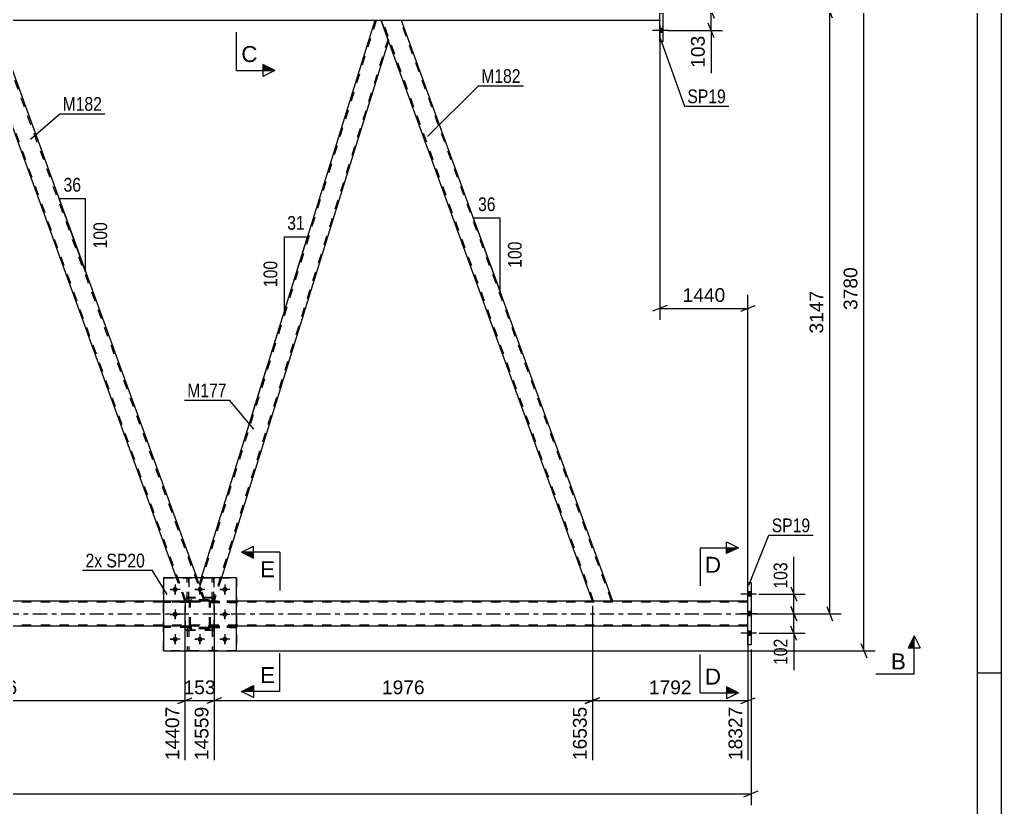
# Model space of a CAD drawing. Header units: millimetres. Extents: x 0 to 841, y 0 to 594.
# Drawn here: x 635.9 to 841, y 270 to 434.4 of the extents above; entities that cross this region are included whole.
import ezdxf

# ---------------------------------------------------------------- set-up
doc = ezdxf.new("R2010")
doc.units = ezdxf.units.MM
doc.linetypes.add('DXK_LINE_DOT2', pattern=[3.9198, 1.9599, -1.9599])
doc.linetypes.add('DXK_LINE_DOT3', pattern=[5.9187, 2.979, -0.9799, 0.9799, -0.9799])
doc.styles.add('Arial', font='ARIAL.TTF', dxfattribs={"height": 0.2})
doc.styles.add('Arial Narrow', font='ARIALN.TTF', dxfattribs={"height": 0.2})

# ---------------------------------------------------------------- blocks, each defined once
blk = doc.blocks.new('Unknown-318465270-1113')
at = {"color": 5, "linetype": 'Continuous'}
for p, q in [((841, 0), (841, 594)), ((836, 5), (836, 589)), ((841, 298), (836, 298))]:
    blk.add_line(p, q, dxfattribs=at)
blk = doc.blocks.new('Part-318465270-4435 - 4424')
at = {"color": 2, "linetype": 'Continuous'}
for p, q in [((769.64, 429.78), (769.64, 442.78)), ((769.64, 442.78), (770.28, 442.78)), ((770.28, 442.78), (770.28, 429.78)), ((770.28, 429.78), (769.64, 429.78))]:
    blk.add_line(p, q, dxfattribs=at)
blk = doc.blocks.new('Part-318465270-4440 - 4424')
at = {"color": 2, "linetype": 'Continuous'}
for p, q in [((788.06, 303.92), (788.06, 316.92)), ((788.06, 316.92), (788.7, 316.92)), ((788.7, 316.92), (788.7, 303.92)), ((788.7, 303.92), (788.06, 303.92))]:
    blk.add_line(p, q, dxfattribs=at)
blk = doc.blocks.new('Part-318465270-4450 - 4424')
at = {"color": 2, "linetype": 'Continuous'}
for p, q in [((630.56, 434.28), (626.3, 434.28)), ((630.56, 434.28), (672.93, 317.88)), ((668.67, 317.88), (627.85, 430.03))]:
    blk.add_line(p, q, dxfattribs=at)
at = {"color": 7, "linetype": 'DXK_LINE_DOT2'}
for p, q in [((626.3, 434.28), (627.85, 430.03)), ((670.68, 313.06), (626.56, 434.28)), ((626.56, 434.28), (626.58, 434.28)), ((674.43, 313.06), (630.3, 434.28)), ((670.42, 313.06), (668.67, 317.88)), ((674.68, 313.06), (672.93, 317.88)), ((674.68, 313.06), (670.42, 313.06))]:
    blk.add_line(p, q, dxfattribs=at)
blk = doc.blocks.new('Part-318465270-4455 - 4424')
at = {"color": 2, "linetype": 'Continuous'}
for p, q in [((715.69, 434.28), (711.44, 434.28)), ((759.82, 313.06), (715.69, 434.28)), ((755.56, 313.06), (712.98, 430.03))]:
    blk.add_line(p, q, dxfattribs=at)
at = {"color": 7, "linetype": 'DXK_LINE_DOT2'}
for p, q in [((711.44, 434.28), (712.98, 430.03)), ((755.81, 313.06), (711.69, 434.28)), ((711.69, 434.28), (711.71, 434.28)), ((759.56, 313.06), (715.44, 434.28)), ((759.82, 313.06), (755.56, 313.06))]:
    blk.add_line(p, q, dxfattribs=at)
blk = doc.blocks.new('Bolt-318465270-4609 - 4424')
at = {"linetype": 'Continuous'}
for points in [[(770.28, 439.94), (770.28, 440.82), (769.64, 440.82), (769.64, 439.94)], [(770.28, 439.94), (770.28, 440.82), (769.64, 440.82), (769.64, 439.94)], [(770.28, 439.94), (770.28, 440.82), (769.64, 440.82), (769.64, 439.94)], [(770.28, 435.82), (770.28, 436.7), (769.64, 436.7), (769.64, 435.82)], [(770.28, 435.82), (770.28, 436.7), (769.64, 436.7), (769.64, 435.82)], [(770.28, 431.74), (770.28, 432.62), (769.64, 432.62), (769.64, 431.74)], [(770.28, 431.74), (770.28, 432.62), (769.64, 432.62), (769.64, 431.74)], [(770.28, 431.74), (770.28, 432.62), (769.64, 432.62), (769.64, 431.74)]]:
    blk.add_hatch(color=1, dxfattribs=at).paths.add_polyline_path(points)
at = {"color": 1, "linetype": 'Continuous'}
for p, q in [((771.44, 440.38), (768.12, 440.38)), ((771.44, 440.38), (768.12, 440.38)), ((771.44, 440.38), (768.12, 440.38)), ((770.28, 440.82), (769.64, 440.82)), ((770.28, 440.82), (769.64, 440.82)), ((770.28, 440.82), (769.64, 440.82)), ((770.28, 439.94), (769.64, 439.94)), ((770.28, 439.94), (769.64, 439.94)), ((770.28, 439.94), (769.64, 439.94)), ((771.44, 436.26), (768.12, 436.26)), ((771.44, 436.26), (768.12, 436.26)), ((770.28, 436.7), (769.64, 436.7)), ((770.28, 436.7), (769.64, 436.7)), ((770.28, 435.82), (769.64, 435.82)), ((770.28, 435.82), (769.64, 435.82)), ((771.44, 432.18), (768.12, 432.18)), ((771.44, 432.18), (768.12, 432.18)), ((771.44, 432.18), (768.12, 432.18)), ((770.28, 432.62), (769.64, 432.62)), ((770.28, 432.62), (769.64, 432.62)), ((770.28, 432.62), (769.64, 432.62)), ((770.28, 431.74), (769.64, 431.74)), ((770.28, 431.74), (769.64, 431.74)), ((770.28, 431.74), (769.64, 431.74))]:
    blk.add_line(p, q, dxfattribs=at)
blk = doc.blocks.new('Part-318465270-4469 - 4424')
at = {"color": 7, "linetype": 'DXK_LINE_DOT2'}
for p, q in [((710.37, 434.28), (673.55, 316.16)), ((712.85, 430.4), (676.27, 313.06)), ((673.84, 317.88), (673.42, 316.53)), ((674.68, 313.06), (673.42, 316.53)), ((678.03, 317.88), (676.53, 313.06)), ((676.53, 313.06), (674.68, 313.06))]:
    blk.add_line(p, q, dxfattribs=at)
at = {"color": 2, "linetype": 'Continuous'}
for p, q in [((710.12, 434.28), (673.84, 317.88)), ((711.44, 434.28), (710.12, 434.28)), ((712.98, 430.03), (711.44, 434.28)), ((712.98, 430.03), (678.03, 317.88))]:
    blk.add_line(p, q, dxfattribs=at)
blk = doc.blocks.new('Part-318465270-4615 - 4424')
at = {"color": 7, "linetype": 'DXK_LINE_DOT2'}
for p, q in [((676.44, 307.52), (676.12, 307.52)), ((676.12, 307.52), (676.12, 302.68)), ((676.12, 306.92), (676.44, 306.92)), ((676.44, 307.52), (676.44, 302.68)), ((676.12, 302.68), (676.44, 302.68))]:
    blk.add_line(p, q, dxfattribs=at)
blk = doc.blocks.new('Bolt-318465270-4548 - 4424')
at = {"color": 1, "linetype": 'Continuous'}
for p, q in [((668.36, 316.52), (668.36, 315.83)), ((673.56, 316.52), (673.56, 315.83)), ((678.76, 316.52), (678.76, 315.83)), ((667.32, 315.48), (668.02, 315.48)), ((668.36, 314.44), (668.36, 315.13)), ((669.4, 315.48), (668.71, 315.48)), ((672.52, 315.48), (673.22, 315.48)), ((673.56, 314.44), (673.56, 315.13)), ((674.6, 315.48), (673.91, 315.48)), ((677.72, 315.48), (678.42, 315.48)), ((678.76, 314.44), (678.76, 315.13)), ((679.8, 315.48), (679.11, 315.48)), ((667.32, 310.28), (668.02, 310.28)), ((668.36, 311.32), (668.36, 310.63)), ((668.36, 309.24), (668.36, 309.93)), ((669.4, 310.28), (668.71, 310.28)), ((677.72, 310.28), (678.42, 310.28)), ((678.76, 311.32), (678.76, 310.63)), ((678.76, 309.24), (678.76, 309.93)), ((679.8, 310.28), (679.11, 310.28)), ((668.36, 306.12), (668.36, 305.43)), ((673.56, 306.12), (673.56, 305.43)), ((678.76, 306.12), (678.76, 305.43)), ((667.32, 305.08), (668.02, 305.08)), ((668.36, 304.04), (668.36, 304.73)), ((669.4, 305.08), (668.71, 305.08)), ((672.52, 305.08), (673.22, 305.08)), ((673.56, 304.04), (673.56, 304.73)), ((674.6, 305.08), (673.91, 305.08)), ((677.72, 305.08), (678.42, 305.08)), ((678.76, 304.04), (678.76, 304.73)), ((679.8, 305.08), (679.11, 305.08))]:
    blk.add_line(p, q, dxfattribs=at)
blk = doc.blocks.new('Bolt-318465270-4549 - 4424')
at = {"linetype": 'Continuous'}
for points in [[(668.88, 315.48, -1), (667.84, 315.48, -1)], [(674.08, 315.48, -1), (673.04, 315.48, -1)], [(679.28, 315.48, -1), (678.24, 315.48, -1)], [(668.88, 310.28, -1), (667.84, 310.28, -1)], [(679.28, 310.28, -1), (678.24, 310.28, -1)], [(668.88, 305.08, -1), (667.84, 305.08, -1)], [(674.08, 305.08, -1), (673.04, 305.08, -1)], [(679.28, 305.08, -1), (678.24, 305.08, -1)]]:
    blk.add_hatch(color=1, dxfattribs=at).paths.add_polyline_path(points)
at = {"color": 1, "linetype": 'Continuous'}
for p, q in [((668.36, 316.52), (668.36, 314.44)), ((673.56, 316.52), (673.56, 314.44)), ((678.76, 316.52), (678.76, 314.44)), ((669.4, 315.48), (667.32, 315.48)), ((674.6, 315.48), (672.52, 315.48)), ((679.8, 315.48), (677.72, 315.48)), ((669.4, 310.28), (667.32, 310.28)), ((668.36, 311.32), (668.36, 309.24)), ((679.8, 310.28), (677.72, 310.28)), ((678.76, 311.32), (678.76, 309.24)), ((668.36, 306.12), (668.36, 304.04)), ((673.56, 306.12), (673.56, 304.04)), ((678.76, 306.12), (678.76, 304.04)), ((669.4, 305.08), (667.32, 305.08)), ((674.6, 305.08), (672.52, 305.08)), ((679.8, 305.08), (677.72, 305.08))]:
    blk.add_line(p, q, dxfattribs=at)
blk = doc.blocks.new('Part-318465270-4569 - 4424')
at = {"color": 7, "linetype": 'DXK_LINE_DOT2'}
for p, q in [((671.36, 312.8), (671.4, 312.98)), ((671.4, 312.98), (671.36, 312.8)), ((671.36, 307.76), (671.36, 312.8)), ((671.6, 312.8), (671.62, 312.89)), ((671.6, 307.76), (671.6, 312.8)), ((671.62, 312.89), (671.67, 312.97)), ((671.66, 313.24), (671.84, 313.28)), ((671.84, 313.28), (671.66, 313.24)), ((671.67, 312.97), (671.75, 313.02)), ((671.75, 313.02), (671.84, 313.04)), ((675.28, 313.28), (671.84, 313.28)), ((671.84, 313.04), (675.28, 313.04)), ((675.28, 313.28), (675.47, 313.24)), ((675.47, 313.24), (675.28, 313.28)), ((675.28, 313.04), (675.38, 313.02)), ((675.38, 313.02), (675.45, 312.97)), ((675.45, 312.97), (675.51, 312.89)), ((675.51, 312.89), (675.52, 312.8)), ((675.52, 307.76), (675.52, 312.8)), ((675.73, 312.98), (675.76, 312.8)), ((675.76, 312.8), (675.73, 312.98)), ((675.76, 307.76), (675.76, 312.8)), ((671.4, 307.58), (671.36, 307.76)), ((671.36, 307.76), (671.4, 307.58)), ((671.62, 307.67), (671.6, 307.76)), ((675.52, 307.76), (675.51, 307.67)), ((675.76, 307.76), (675.73, 307.58)), ((675.73, 307.58), (675.76, 307.76)), ((671.67, 307.59), (671.62, 307.67)), ((671.84, 307.28), (671.66, 307.32)), ((671.66, 307.32), (671.84, 307.28)), ((671.75, 307.54), (671.67, 307.59)), ((671.84, 307.52), (671.75, 307.54)), ((675.28, 307.52), (671.84, 307.52)), ((675.28, 307.28), (671.84, 307.28)), ((675.38, 307.54), (675.28, 307.52)), ((675.47, 307.32), (675.28, 307.28)), ((675.28, 307.28), (675.47, 307.32)), ((675.45, 307.59), (675.38, 307.54)), ((675.51, 307.67), (675.45, 307.59))]:
    blk.add_line(p, q, dxfattribs=at)
at = {"color": 7, "linetype": 'DXK_LINE_DOT3'}
blk.add_line((673.56, 310.28), (673.56, 310.28), dxfattribs=at)
at = {"color": 7, "linetype": 'DXK_LINE_DOT2'}
for centre, start, end in [((671.84, 312.8), 112.5, 157.5), ((671.84, 312.8), 112.5, 157.5), ((675.28, 312.8), 22.5, 67.5), ((675.28, 312.8), 22.5, 67.5), ((671.84, 307.76), 202.5, 247.5), ((671.84, 307.76), 202.5, 247.5), ((675.28, 307.76), 292.5, 337.5), ((675.28, 307.76), 292.5, 337.5)]:
    blk.add_arc(centre, 0.48, start, end, dxfattribs=at)
blk = doc.blocks.new('Part-318465270-4575 - 4424')
at = {"color": 7, "linetype": 'DXK_LINE_DOT2'}
for p, q in [((676.56, 313.81), (670.56, 313.81)), ((670.56, 307.01), (670.56, 313.81)), ((676.56, 307.01), (676.56, 313.81)), ((676.56, 307.01), (670.56, 307.01))]:
    blk.add_line(p, q, dxfattribs=at)
blk = doc.blocks.new('Part-318465270-4576 - 4424')
at = {"color": 7, "linetype": 'DXK_LINE_DOT2'}
for p, q in [((671.36, 312.8), (671.4, 312.98)), ((671.4, 312.98), (671.36, 312.8)), ((671.36, 307.76), (671.36, 312.8)), ((671.6, 312.8), (671.62, 312.89)), ((671.6, 307.76), (671.6, 312.8)), ((671.62, 312.89), (671.67, 312.97)), ((671.66, 313.24), (671.84, 313.28)), ((671.84, 313.28), (671.66, 313.24)), ((671.67, 312.97), (671.75, 313.02)), ((671.75, 313.02), (671.84, 313.04)), ((675.28, 313.28), (671.84, 313.28)), ((671.84, 313.04), (675.28, 313.04)), ((675.28, 313.28), (675.47, 313.24)), ((675.47, 313.24), (675.28, 313.28)), ((675.28, 313.04), (675.38, 313.02)), ((675.38, 313.02), (675.45, 312.97)), ((675.45, 312.97), (675.51, 312.89)), ((675.51, 312.89), (675.52, 312.8)), ((675.52, 307.76), (675.52, 312.8)), ((675.73, 312.98), (675.76, 312.8)), ((675.76, 312.8), (675.73, 312.98)), ((675.76, 307.76), (675.76, 312.8)), ((671.4, 307.58), (671.36, 307.76)), ((671.36, 307.76), (671.4, 307.58)), ((671.62, 307.67), (671.6, 307.76)), ((675.52, 307.76), (675.51, 307.67)), ((675.76, 307.76), (675.73, 307.58)), ((675.73, 307.58), (675.76, 307.76)), ((671.67, 307.59), (671.62, 307.67)), ((671.84, 307.28), (671.66, 307.32)), ((671.66, 307.32), (671.84, 307.28)), ((671.75, 307.54), (671.67, 307.59)), ((671.84, 307.52), (671.75, 307.54)), ((675.28, 307.52), (671.84, 307.52)), ((675.28, 307.28), (671.84, 307.28)), ((675.38, 307.54), (675.28, 307.52)), ((675.47, 307.32), (675.28, 307.28)), ((675.28, 307.28), (675.47, 307.32)), ((675.45, 307.59), (675.38, 307.54)), ((675.51, 307.67), (675.45, 307.59))]:
    blk.add_line(p, q, dxfattribs=at)
at = {"color": 7, "linetype": 'DXK_LINE_DOT3'}
blk.add_line((673.56, 310.28), (673.56, 310.28), dxfattribs=at)
at = {"color": 7, "linetype": 'DXK_LINE_DOT2'}
for centre, start, end in [((671.84, 312.8), 112.5, 157.5), ((671.84, 312.8), 112.5, 157.5), ((675.28, 312.8), 22.5, 67.5), ((675.28, 312.8), 22.5, 67.5), ((671.84, 307.76), 202.5, 247.5), ((671.84, 307.76), 202.5, 247.5), ((675.28, 307.76), 292.5, 337.5), ((675.28, 307.76), 292.5, 337.5)]:
    blk.add_arc(centre, 0.48, start, end, dxfattribs=at)
blk = doc.blocks.new('Part-318465270-4577 - 4424')
at = {"color": 7, "linetype": 'DXK_LINE_DOT2'}
for p, q in [((670.92, 307.52), (671.24, 307.52)), ((670.92, 307.52), (670.92, 302.68)), ((670.92, 306.92), (671.24, 306.92)), ((671.24, 307.52), (671.24, 302.68)), ((671.24, 302.68), (670.92, 302.68))]:
    blk.add_line(p, q, dxfattribs=at)
blk = doc.blocks.new('Part-318465270-4578 - 4424')
at = {"color": 7, "linetype": 'DXK_LINE_DOT2'}
for p, q in [((676.12, 307.52), (676.44, 307.52)), ((676.12, 307.52), (676.12, 302.68)), ((676.12, 306.92), (676.44, 306.92)), ((676.44, 307.52), (676.44, 302.68)), ((676.44, 302.68), (676.12, 302.68))]:
    blk.add_line(p, q, dxfattribs=at)
blk = doc.blocks.new('Part-318465270-4580 - 4424')
at = {"color": 7, "linetype": 'DXK_LINE_DOT2'}
for p, q in [((675.76, 307.52), (675.76, 307.84)), ((675.76, 307.84), (681.16, 307.84)), ((676.36, 307.52), (676.36, 307.84)), ((681.16, 307.84), (681.16, 307.52)), ((681.16, 307.52), (675.76, 307.52))]:
    blk.add_line(p, q, dxfattribs=at)
blk = doc.blocks.new('Part-318465270-4581 - 4424')
at = {"color": 7, "linetype": 'DXK_LINE_DOT2'}
for p, q in [((675.76, 312.72), (675.76, 313.04)), ((675.76, 313.04), (681.16, 313.04)), ((681.16, 312.72), (675.76, 312.72)), ((676.36, 312.72), (676.36, 313.04)), ((681.16, 313.04), (681.16, 312.72))]:
    blk.add_line(p, q, dxfattribs=at)
blk = doc.blocks.new('Part-318465270-4586 - 4424')
at = {"color": 7, "linetype": 'DXK_LINE_DOT2'}
for p, q in [((665.96, 302.68), (665.96, 317.88)), ((665.96, 317.88), (681.16, 317.88)), ((681.16, 317.88), (681.16, 302.68)), ((681.16, 302.68), (665.96, 302.68))]:
    blk.add_line(p, q, dxfattribs=at)
blk = doc.blocks.new('Part-318465270-4591 - 4424')
at = {"color": 2, "linetype": 'Continuous'}
for p, q in [((681.16, 317.88), (665.96, 317.88)), ((665.96, 317.88), (665.96, 302.68)), ((681.16, 302.68), (681.16, 317.88)), ((665.96, 302.68), (681.16, 302.68))]:
    blk.add_line(p, q, dxfattribs=at)
blk = doc.blocks.new('Part-318465270-4602 - 4424')
at = {"color": 7, "linetype": 'DXK_LINE_DOT2'}
for p, q in [((676.12, 313.04), (676.12, 317.88)), ((676.12, 317.88), (676.44, 317.88)), ((676.44, 317.88), (676.44, 313.04)), ((676.12, 313.64), (676.44, 313.64)), ((676.44, 313.04), (676.12, 313.04))]:
    blk.add_line(p, q, dxfattribs=at)
blk = doc.blocks.new('Part-318465270-4603 - 4424')
at = {"color": 7, "linetype": 'DXK_LINE_DOT2'}
for p, q in [((671.36, 307.84), (665.96, 307.84)), ((665.96, 307.84), (665.96, 307.52)), ((670.76, 307.52), (670.76, 307.84)), ((671.36, 307.52), (671.36, 307.84)), ((671.36, 307.52), (665.96, 307.52))]:
    blk.add_line(p, q, dxfattribs=at)
blk = doc.blocks.new('Part-318465270-4604 - 4424')
at = {"color": 7, "linetype": 'DXK_LINE_DOT2'}
for p, q in [((671.36, 313.04), (665.96, 313.04)), ((665.96, 313.04), (665.96, 312.72)), ((671.36, 312.72), (665.96, 312.72)), ((670.76, 312.72), (670.76, 313.04)), ((671.36, 312.72), (671.36, 313.04))]:
    blk.add_line(p, q, dxfattribs=at)
blk = doc.blocks.new('Part-318465270-4605 - 4424')
at = {"color": 7, "linetype": 'DXK_LINE_DOT2'}
for p, q in [((681.16, 307.84), (675.76, 307.84)), ((675.76, 307.84), (675.76, 307.52)), ((676.36, 307.52), (676.36, 307.84)), ((681.16, 307.52), (681.16, 307.84)), ((675.76, 307.52), (681.16, 307.52))]:
    blk.add_line(p, q, dxfattribs=at)
blk = doc.blocks.new('Part-318465270-4606 - 4424')
at = {"color": 7, "linetype": 'DXK_LINE_DOT2'}
for p, q in [((681.16, 313.04), (675.76, 313.04)), ((675.76, 313.04), (675.76, 312.72)), ((675.76, 312.72), (681.16, 312.72)), ((676.36, 312.72), (676.36, 313.04)), ((681.16, 312.72), (681.16, 313.04))]:
    blk.add_line(p, q, dxfattribs=at)
blk = doc.blocks.new('Part-318465270-4607 - 4424')
at = {"color": 7, "linetype": 'DXK_LINE_DOT2'}
for p, q in [((671.36, 313.04), (665.96, 313.04)), ((665.96, 312.72), (665.96, 313.04)), ((671.36, 312.72), (665.96, 312.72)), ((670.76, 312.72), (670.76, 313.04)), ((671.36, 313.04), (671.36, 312.72))]:
    blk.add_line(p, q, dxfattribs=at)
blk = doc.blocks.new('Bolt-318465270-4610 - 4424')
at = {"linetype": 'Continuous'}
for points in [[(788.7, 314.08), (788.7, 314.96), (788.06, 314.96), (788.06, 314.08)], [(788.7, 314.08), (788.7, 314.96), (788.06, 314.96), (788.06, 314.08)], [(788.7, 314.08), (788.7, 314.96), (788.06, 314.96), (788.06, 314.08)], [(788.7, 309.96), (788.7, 310.84), (788.06, 310.84), (788.06, 309.96)], [(788.7, 309.96), (788.7, 310.84), (788.06, 310.84), (788.06, 309.96)], [(788.7, 305.88), (788.7, 306.76), (788.06, 306.76), (788.06, 305.88)], [(788.7, 305.88), (788.7, 306.76), (788.06, 306.76), (788.06, 305.88)], [(788.7, 305.88), (788.7, 306.76), (788.06, 306.76), (788.06, 305.88)]]:
    blk.add_hatch(color=1, dxfattribs=at).paths.add_polyline_path(points)
at = {"color": 1, "linetype": 'Continuous'}
for p, q in [((789.86, 314.52), (786.54, 314.52)), ((789.86, 314.52), (786.54, 314.52)), ((789.86, 314.52), (786.54, 314.52)), ((788.7, 314.96), (788.06, 314.96)), ((788.7, 314.96), (788.06, 314.96)), ((788.7, 314.96), (788.06, 314.96)), ((788.7, 314.08), (788.06, 314.08)), ((788.7, 314.08), (788.06, 314.08)), ((788.7, 314.08), (788.06, 314.08)), ((789.86, 310.4), (786.54, 310.4)), ((789.86, 310.4), (786.54, 310.4)), ((788.7, 310.84), (788.06, 310.84)), ((788.7, 310.84), (788.06, 310.84)), ((788.7, 309.96), (788.06, 309.96)), ((788.7, 309.96), (788.06, 309.96)), ((789.86, 306.32), (786.54, 306.32)), ((789.86, 306.32), (786.54, 306.32)), ((789.86, 306.32), (786.54, 306.32)), ((788.7, 306.76), (788.06, 306.76)), ((788.7, 306.76), (788.06, 306.76)), ((788.7, 306.76), (788.06, 306.76)), ((788.7, 305.88), (788.06, 305.88)), ((788.7, 305.88), (788.06, 305.88)), ((788.7, 305.88), (788.06, 305.88))]:
    blk.add_line(p, q, dxfattribs=at)
blk = doc.blocks.new('Part-318465270-4613 - 4424')
at = {"color": 7, "linetype": 'DXK_LINE_DOT2'}
for p, q in [((670.92, 313.04), (670.92, 317.88)), ((670.92, 317.88), (671.24, 317.88)), ((671.24, 317.88), (671.24, 313.04)), ((670.92, 313.64), (671.24, 313.64)), ((671.24, 313.04), (670.92, 313.04))]:
    blk.add_line(p, q, dxfattribs=at)
blk = doc.blocks.new('Part-318465270-4614 - 4424')
at = {"color": 7, "linetype": 'DXK_LINE_DOT2'}
for p, q in [((671.24, 307.52), (670.92, 307.52)), ((670.92, 307.52), (670.92, 302.68)), ((670.92, 306.92), (671.24, 306.92)), ((671.24, 307.52), (671.24, 302.68)), ((670.92, 302.68), (671.24, 302.68))]:
    blk.add_line(p, q, dxfattribs=at)
blk = doc.blocks.new('Part-318465270-4616 - 4424')
at = {"color": 2, "linetype": 'Continuous'}
for p, q in [((670.92, 317.88), (670.92, 317.88)), ((671.24, 317.88), (670.92, 317.88)), ((671.24, 317.88), (671.24, 317.88))]:
    blk.add_line(p, q, dxfattribs=at)
at = {"color": 7, "linetype": 'DXK_LINE_DOT2'}
for p, q in [((670.92, 313.04), (670.92, 317.88)), ((671.24, 313.04), (671.24, 317.88)), ((670.92, 313.64), (671.24, 313.64)), ((671.24, 313.04), (670.92, 313.04))]:
    blk.add_line(p, q, dxfattribs=at)
blk = doc.blocks.new('Part-318465270-4617 - 4424')
at = {"color": 2, "linetype": 'Continuous'}
for p, q in [((676.12, 317.88), (676.12, 317.88)), ((676.44, 317.88), (676.12, 317.88)), ((676.44, 317.88), (676.44, 317.88))]:
    blk.add_line(p, q, dxfattribs=at)
at = {"color": 7, "linetype": 'DXK_LINE_DOT2'}
for p, q in [((676.12, 313.04), (676.12, 317.88)), ((676.44, 313.04), (676.44, 317.88)), ((676.12, 313.64), (676.44, 313.64)), ((676.44, 313.04), (676.12, 313.04))]:
    blk.add_line(p, q, dxfattribs=at)
blk = doc.blocks.new('Part-318465270-4618 - 4424')
at = {"color": 7, "linetype": 'DXK_LINE_DOT2'}
for p, q in [((671.36, 307.84), (665.96, 307.84)), ((665.96, 307.52), (665.96, 307.84)), ((670.76, 307.52), (670.76, 307.84)), ((671.36, 307.84), (671.36, 307.52)), ((671.36, 307.52), (665.96, 307.52))]:
    blk.add_line(p, q, dxfattribs=at)
blk = doc.blocks.new('Part-318465270-4766 - 4424')
at = {"color": 7, "linetype": 'DXK_LINE_DOT2'}
for p, q in [((769.64, 438.28), (769.64, 434.28)), ((715.69, 434.28), (710.12, 434.28))]:
    blk.add_line(p, q, dxfattribs=at)
at = {"color": 2, "linetype": 'Continuous'}
for p, q in [((710.12, 434.28), (630.56, 434.28)), ((769.64, 434.28), (715.69, 434.28))]:
    blk.add_line(p, q, dxfattribs=at)
blk = doc.blocks.new('Part-318465270-4771 - 4424')
at = {"color": 7, "linetype": 'DXK_LINE_DOT2'}
for p, q in [((779.44, 312.82), (94.15, 312.82)), ((681.16, 313.06), (665.96, 313.06)), ((788.06, 312.82), (779.54, 312.82)), ((788.06, 307.78), (788.06, 313.06)), ((779.44, 308.02), (94.15, 308.02)), ((681.16, 307.78), (665.96, 307.78)), ((788.06, 308.02), (779.54, 308.02))]:
    blk.add_line(p, q, dxfattribs=at)
at = {"color": 2, "linetype": 'Continuous'}
for p, q in [((665.96, 313.06), (510.9, 313.06)), ((779.44, 313.06), (681.16, 313.06)), ((788.06, 313.06), (779.54, 313.06)), ((665.96, 307.78), (510.9, 307.78)), ((779.44, 307.78), (681.16, 307.78)), ((788.06, 307.78), (779.54, 307.78))]:
    blk.add_line(p, q, dxfattribs=at)
at = {"color": 7, "linetype": 'DXK_LINE_DOT3'}
for p, q in [((94.15, 310.42), (779.44, 310.42)), ((779.54, 310.42), (788.06, 310.42))]:
    blk.add_line(p, q, dxfattribs=at)
blk = doc.blocks.new('Part-318465270-4772 - 4424')
at = {"color": 7, "linetype": 'DXK_LINE_DOT2'}
for p, q in [((676.56, 313.68), (670.56, 313.68)), ((670.56, 306.88), (670.56, 313.68)), ((676.56, 306.88), (676.56, 313.68)), ((676.56, 306.88), (670.56, 306.88))]:
    blk.add_line(p, q, dxfattribs=at)
blk = doc.blocks.new('StraightDimension-318465270-5620 - 4424')
at = {"color": 7, "linetype": 'Continuous'}
for p, q in [((788.7, 302.92), (788.7, 270.41)), ((49.87, 272.81), (788.7, 272.81)), ((787.2, 272.21), (790.2, 273.41))]:
    blk.add_line(p, q, dxfattribs=at)
blk = doc.blocks.new('StraightDimension-318465270-5757 - 4424')
at = {"color": 7, "linetype": 'Continuous'}
for p, q in [((670.42, 312.06), (670.42, 279.85)), ((676.53, 312.06), (676.53, 279.85)), ((668.92, 291.66), (671.92, 292.86)), ((670.42, 292.26), (676.53, 292.26)), ((678.03, 292.86), (675.03, 291.66))]:
    blk.add_line(p, q, dxfattribs=at)
at = {"color": 0}
blk.add_wipeout([(677.41, 293.01), (677.41, 297.21), (669.54, 297.21), (669.54, 293.01)], dxfattribs=at)
at = {"color": 0, "linetype": 'Continuous'}
blk.add_wipeout([(675.93, 291.56), (671.73, 291.56), (671.73, 279.25), (675.93, 279.25)], dxfattribs=at)
at = {"color": 3, "style": 'Arial'}
blk.add_text('153', height=2.865, dxfattribs=at).set_placement((670.14, 293.61))
at = {"color": 3, "linetype": 'Continuous', "style": 'Arial'}
blk.add_text('14559', height=2.865, rotation=90.0002, dxfattribs=at).set_placement((675.33, 279.85))
blk = doc.blocks.new('StraightDimension-318465270-10039 - 4424')
at = {"color": 7, "linetype": 'Continuous'}
for p, q in [((797.04, 311.9), (798.24, 308.9)), ((790.39, 310.4), (800.04, 310.4)), ((797.64, 306.32), (797.64, 310.4)), ((798.24, 304.82), (797.04, 307.82)), ((790.39, 306.32), (800.04, 306.32))]:
    blk.add_line(p, q, dxfattribs=at)
at = {"color": 0}
blk.add_wipeout([(796.89, 305.8), (792.69, 305.8), (792.69, 299.11), (796.89, 299.11)], dxfattribs=at)
at = {"color": 7, "linetype": 'Continuous'}
blk.add_line((797.64, 306.32), (797.64, 298.59), dxfattribs=at)
blk.add_line((797.64, 306.32), (797.64, 298.59), dxfattribs=at)
at = {"color": 3, "style": 'Arial Narrow'}
blk.add_text('102', height=2.863, rotation=90.0002, dxfattribs=at).set_placement((796.29, 299.71))
blk = doc.blocks.new('StraightDimension-318465270-5631 - 4424')
at = {"color": 7, "linetype": 'Continuous'}
for p, q in [((812.86, 452.38), (811.66, 455.38)), ((765.04, 453.88), (814.66, 453.88)), ((812.26, 302.68), (812.26, 453.88)), ((811.66, 304.18), (812.86, 301.18)), ((674.56, 302.68), (814.66, 302.68))]:
    blk.add_line(p, q, dxfattribs=at)
at = {"color": 0}
blk.add_wipeout([(811.51, 383.33), (807.31, 383.33), (807.31, 373.23), (811.51, 373.23)], dxfattribs=at)
at = {"color": 3, "style": 'Arial'}
blk.add_text('3780', height=2.865, rotation=90.0002, dxfattribs=at).set_placement((810.91, 373.83))
blk = doc.blocks.new('StraightDimension-318465270-5737 - 4424')
at = {"color": 7, "linetype": 'Continuous'}
for p, q in [((676.53, 312.06), (676.53, 279.85)), ((755.56, 312.06), (755.56, 279.85)), ((678.03, 292.86), (675.03, 291.66)), ((676.53, 292.26), (755.56, 292.26)), ((754.06, 291.66), (757.06, 292.86))]:
    blk.add_line(p, q, dxfattribs=at)
at = {"color": 0}
blk.add_wipeout([(721.09, 293.01), (721.09, 297.21), (710.99, 297.21), (710.99, 293.01)], dxfattribs=at)
at = {"color": 0, "linetype": 'Continuous'}
blk.add_wipeout([(754.96, 291.56), (750.76, 291.56), (750.76, 279.25), (754.96, 279.25)], dxfattribs=at)
at = {"color": 3, "style": 'Arial'}
blk.add_text('1976', height=2.865, dxfattribs=at).set_placement((711.59, 293.61))
at = {"color": 3, "linetype": 'Continuous', "style": 'Arial'}
blk.add_text('16535', height=2.865, rotation=90.0002, dxfattribs=at).set_placement((754.36, 279.85))
blk = doc.blocks.new('StraightDimension-318465270-5586 - 4424')
at = {"color": 7, "linetype": 'Continuous'}
for p, q in [((779.77, 437.78), (780.97, 434.78)), ((771.28, 436.28), (782.77, 436.28)), ((780.37, 432.18), (780.37, 436.28)), ((780.97, 430.68), (779.77, 433.68)), ((771.28, 432.18), (782.77, 432.18))]:
    blk.add_line(p, q, dxfattribs=at)
at = {"color": 0}
blk.add_wipeout([(779.62, 431.66), (775.42, 431.66), (775.42, 423.79), (779.62, 423.79)], dxfattribs=at)
at = {"color": 7, "linetype": 'Continuous'}
blk.add_line((780.37, 432.18), (780.37, 423.26), dxfattribs=at)
blk.add_line((780.37, 432.18), (780.37, 423.26), dxfattribs=at)
at = {"color": 3, "style": 'Arial'}
blk.add_text('103', height=2.865, rotation=90.0002, dxfattribs=at).set_placement((779.02, 424.39))
blk = doc.blocks.new('AngleDimension-318465270-10006 - 4424')
at = {"color": 7, "linetype": 'Continuous'}
for p, q in [((646.66, 390.04), (644.12, 397.03)), ((649.66, 397.03), (644.12, 397.03)), ((649.66, 381.8), (644.12, 397.03)), ((649.66, 381.8), (649.66, 397.03))]:
    blk.add_line(p, q, dxfattribs=at)
at = {"color": 0}
for points in [[(649.32, 397.93), (649.32, 402.13), (644.46, 402.13), (644.46, 397.93)], [(654.76, 392.76), (650.56, 392.76), (650.56, 386.07), (654.76, 386.07)]]:
    blk.add_wipeout(points, dxfattribs=at)
at = {"color": 3, "style": 'Arial Narrow'}
blk.add_text('36', height=2.863, dxfattribs=at).set_placement((645.06, 398.53))
blk.add_text('100', height=2.863, rotation=90.0002, dxfattribs=at).set_placement((654.16, 386.67))
blk = doc.blocks.new('AngleDimension-318465270-4964 - 4424')
at = {"color": 7, "linetype": 'Continuous'}
for p, q in [((691.21, 389.08), (696.03, 389.08)), ((691.21, 373.61), (696.03, 389.08)), ((691.21, 373.61), (691.21, 389.08)), ((684.47, 351.99), (691.21, 373.61))]:
    blk.add_line(p, q, dxfattribs=at)
at = {"color": 0}
for points in [[(696.05, 389.98), (696.05, 394.18), (691.19, 394.18), (691.19, 389.98)], [(690.31, 384.69), (686.11, 384.69), (686.11, 378), (690.31, 378)]]:
    blk.add_wipeout(points, dxfattribs=at)
at = {"color": 3, "style": 'Arial Narrow'}
blk.add_text('31', height=2.863, dxfattribs=at).set_placement((691.79, 390.58))
blk.add_text('100', height=2.863, rotation=90.0002, dxfattribs=at).set_placement((689.71, 378.6))
blk = doc.blocks.new('StraightDimension-318465270-5641 - 4424')
at = {"color": 7, "linetype": 'Continuous'}
for p, q in [((769.64, 433.28), (769.64, 371.76)), ((788.06, 314.06), (788.06, 377.01)), ((771.14, 374.76), (768.14, 373.56)), ((769.64, 374.16), (788.06, 374.16)), ((786.56, 373.56), (789.56, 374.76))]:
    blk.add_line(p, q, dxfattribs=at)
at = {"color": 0}
blk.add_wipeout([(783.9, 374.91), (783.9, 379.11), (773.8, 379.11), (773.8, 374.91)], dxfattribs=at)
at = {"color": 3, "style": 'Arial'}
blk.add_text('1440', height=2.865, dxfattribs=at).set_placement((774.4, 375.51))
blk = doc.blocks.new('StraightDimension-318465270-5722 - 4424')
at = {"color": 7, "linetype": 'Continuous'}
for p, q in [((755.56, 312.06), (755.56, 279.85)), ((788.06, 306.78), (788.06, 279.85)), ((757.06, 292.86), (754.06, 291.66)), ((755.56, 292.26), (788.06, 292.26)), ((786.56, 291.66), (789.56, 292.86))]:
    blk.add_line(p, q, dxfattribs=at)
at = {"color": 0}
blk.add_wipeout([(776.86, 293.01), (776.86, 297.21), (766.76, 297.21), (766.76, 293.01)], dxfattribs=at)
at = {"color": 0, "linetype": 'Continuous'}
blk.add_wipeout([(787.46, 291.56), (783.26, 291.56), (783.26, 279.25), (787.46, 279.25)], dxfattribs=at)
at = {"color": 3, "style": 'Arial'}
blk.add_text('1792', height=2.865, dxfattribs=at).set_placement((767.36, 293.61))
at = {"color": 3, "linetype": 'Continuous', "style": 'Arial'}
blk.add_text('18327', height=2.865, rotation=90.0002, dxfattribs=at).set_placement((786.86, 279.85))
blk = doc.blocks.new('StraightDimension-318465270-5777 - 4424')
at = {"color": 7, "linetype": 'Continuous'}
for p, q in [((591.39, 312.06), (591.39, 279.85)), ((670.42, 312.06), (670.42, 279.85)), ((592.89, 292.86), (589.89, 291.66)), ((591.39, 292.26), (670.42, 292.26)), ((668.92, 291.66), (671.92, 292.86))]:
    blk.add_line(p, q, dxfattribs=at)
at = {"color": 0}
blk.add_wipeout([(635.96, 293.01), (635.96, 297.21), (625.86, 297.21), (625.86, 293.01)], dxfattribs=at)
at = {"color": 0, "linetype": 'Continuous'}
blk.add_wipeout([(669.82, 291.56), (665.62, 291.56), (665.62, 279.25), (669.82, 279.25)], dxfattribs=at)
at = {"color": 3, "style": 'Arial'}
blk.add_text('1976', height=2.865, dxfattribs=at).set_placement((626.46, 293.61))
at = {"color": 3, "linetype": 'Continuous', "style": 'Arial'}
blk.add_text('14407', height=2.865, rotation=90.0002, dxfattribs=at).set_placement((669.22, 279.85))
blk = doc.blocks.new('StraightDimension-318465270-9638 - 4424')
at = {"color": 7, "linetype": 'Continuous'}
for p, q in [((805.74, 434.78), (804.54, 437.78)), ((770.64, 436.28), (807.54, 436.28)), ((805.14, 310.42), (805.14, 436.28)), ((804.54, 311.92), (805.74, 308.92)), ((789.06, 310.42), (807.54, 310.42))]:
    blk.add_line(p, q, dxfattribs=at)
at = {"color": 0}
blk.add_wipeout([(804.39, 378.4), (800.19, 378.4), (800.19, 368.31), (804.39, 368.31)], dxfattribs=at)
at = {"color": 3, "style": 'Arial'}
blk.add_text('3147', height=2.865, rotation=90.0002, dxfattribs=at).set_placement((803.79, 368.91))
blk = doc.blocks.new('AngleDimension-318465270-10020 - 4424')
at = {"color": 7, "linetype": 'Continuous'}
for p, q in [((736.27, 392.98), (730.73, 392.98)), ((736.27, 377.76), (730.73, 392.98)), ((736.27, 377.76), (736.27, 392.98)), ((736.21, 377.91), (736.27, 377.76))]:
    blk.add_line(p, q, dxfattribs=at)
at = {"color": 0}
for points in [[(735.93, 393.88), (735.93, 398.08), (731.07, 398.08), (731.07, 393.88)], [(741.37, 388.71), (737.17, 388.71), (737.17, 382.03), (741.37, 382.03)]]:
    blk.add_wipeout(points, dxfattribs=at)
at = {"color": 3, "style": 'Arial Narrow'}
blk.add_text('36', height=2.863, dxfattribs=at).set_placement((731.67, 394.48))
blk.add_text('100', height=2.863, rotation=90.0002, dxfattribs=at).set_placement((740.77, 382.63))
blk = doc.blocks.new('StraightDimension-318465270-10038 - 4424')
at = {"color": 7, "linetype": 'Continuous'}
for p, q in [((797.04, 316.02), (798.24, 313.02)), ((790.3, 314.52), (800.04, 314.52)), ((797.64, 310.4), (797.64, 314.52)), ((798.24, 308.9), (797.04, 311.9)), ((790.39, 310.4), (800.04, 310.4))]:
    blk.add_line(p, q, dxfattribs=at)
at = {"color": 0}
blk.add_wipeout([(796.89, 321.73), (792.69, 321.73), (792.69, 315.05), (796.89, 315.05)], dxfattribs=at)
at = {"color": 7, "linetype": 'Continuous'}
blk.add_line((797.64, 314.52), (797.64, 322.26), dxfattribs=at)
blk.add_line((797.64, 314.52), (797.64, 322.26), dxfattribs=at)
at = {"color": 3, "style": 'Arial Narrow'}
blk.add_text('103', height=2.863, rotation=90.0002, dxfattribs=at).set_placement((796.29, 315.65))
blk = doc.blocks.new('Mark-318465270-4436 - 4424')
at = {"color": 0}
blk.add_wipeout([(801.06, 327.43), (801.06, 330.43), (793.02, 330.43), (793.02, 327.43)], dxfattribs=at)
blk.add_wipeout([(801.06, 327.43), (801.06, 330.43), (793.02, 330.43), (793.02, 327.43)], dxfattribs=at)
at = {"color": 30, "linetype": 'Continuous'}
for p, q in [((788.25, 316.35), (792.42, 326.83)), ((792.42, 326.83), (801.66, 326.83))]:
    blk.add_line(p, q, dxfattribs=at)
at = {"color": 3, "style": 'Arial Narrow'}
blk.add_text('SP19', height=2.863, dxfattribs=at).set_placement((793.02, 327.43))
blk = doc.blocks.new('Mark-318465270-4431 - 4424')
at = {"color": 0}
blk.add_wipeout([(783.43, 417), (783.43, 420), (775.39, 420), (775.39, 417)], dxfattribs=at)
blk.add_wipeout([(783.43, 417), (783.43, 420), (775.39, 420), (775.39, 417)], dxfattribs=at)
at = {"color": 30, "linetype": 'Continuous'}
for p, q in [((769.7, 430.58), (774.79, 416.4)), ((774.79, 416.4), (784.03, 416.4))]:
    blk.add_line(p, q, dxfattribs=at)
at = {"color": 3, "style": 'Arial Narrow'}
blk.add_text('SP19', height=2.863, dxfattribs=at).set_placement((775.39, 417))
blk = doc.blocks.new('Mark-318465270-4446 - 4424')
at = {"color": 0}
blk.add_wipeout([(653.09, 415.41), (653.09, 418.41), (644.87, 418.41), (644.87, 415.41)], dxfattribs=at)
blk.add_wipeout([(653.09, 415.41), (653.09, 418.41), (644.87, 418.41), (644.87, 415.41)], dxfattribs=at)
at = {"color": 30, "linetype": 'Continuous'}
for p, q in [((638.17, 409.47), (644.27, 414.81)), ((644.27, 414.81), (653.69, 414.81))]:
    blk.add_line(p, q, dxfattribs=at)
at = {"color": 3, "style": 'Arial Narrow'}
blk.add_text('M182', height=2.863, dxfattribs=at).set_placement((644.87, 415.41))
blk = doc.blocks.new('Mark-318465270-4451 - 4424')
at = {"color": 0}
blk.add_wipeout([(740.56, 421.23), (740.56, 424.23), (732.33, 424.23), (732.33, 421.23)], dxfattribs=at)
blk.add_wipeout([(740.56, 421.23), (740.56, 424.23), (732.33, 424.23), (732.33, 421.23)], dxfattribs=at)
at = {"color": 30, "linetype": 'Continuous'}
for p, q in [((721.13, 410.03), (731.73, 420.63)), ((731.73, 420.63), (741.16, 420.63))]:
    blk.add_line(p, q, dxfattribs=at)
at = {"color": 3, "style": 'Arial Narrow'}
blk.add_text('M182', height=2.863, dxfattribs=at).set_placement((732.33, 421.23))
blk = doc.blocks.new('Mark-318465270-4465 - 4424')
at = {"color": 0}
blk.add_wipeout([(679.12, 355.61), (679.12, 358.61), (670.9, 358.61), (670.9, 355.61)], dxfattribs=at)
blk.add_wipeout([(679.12, 355.61), (679.12, 358.61), (670.9, 358.61), (670.9, 355.61)], dxfattribs=at)
at = {"color": 30, "linetype": 'Continuous'}
for p in [(670.3, 355.01), (684.79, 348.94)]:
    blk.add_line(p, (679.72, 355.01), dxfattribs=at)
at = {"color": 3, "style": 'Arial Narrow'}
blk.add_text('M177', height=2.863, dxfattribs=at).set_placement((670.9, 355.61))
blk = doc.blocks.new('SectionMark-318465270-6079 - 4424')
at = {"linetype": 'Continuous'}
for points in [[(686.7, 447.92), (686.7, 449.17), (689.2, 449.17)], [(686.7, 423.84), (686.7, 425.09), (689.2, 423.84)]]:
    blk.add_hatch(color=6, dxfattribs=at).paths.add_polyline_path(points)
at = {"color": 6, "linetype": 'Continuous'}
for p, q in [((686.7, 447.92), (686.7, 450.42)), ((686.7, 450.42), (689.2, 449.17)), ((681.2, 449.17), (689.2, 449.17)), ((689.2, 449.17), (686.7, 447.92)), ((689.2, 423.84), (686.7, 425.09)), ((686.7, 425.09), (686.7, 422.59)), ((681.2, 423.84), (689.2, 423.84)), ((689.2, 423.84), (686.7, 422.59))]:
    blk.add_line(p, q, dxfattribs=at)
at = {"color": 0, "linetype": 'Continuous'}
for points in [[(685.57, 443.92), (685.57, 447.42), (682.2, 447.42), (682.2, 443.92)], [(685.57, 425.59), (685.57, 429.09), (682.2, 429.09), (682.2, 425.59)]]:
    blk.add_wipeout(points, dxfattribs=at)
at = {"color": 6, "linetype": 'Continuous'}
for p, q in [((681.2, 449.17), (681.2, 441.17)), ((681.2, 423.84), (681.2, 431.84))]:
    blk.add_line(p, q, dxfattribs=at)
at = {"color": 3, "linetype": 'Continuous', "style": 'Arial'}
for p in [(682.2, 443.92), (682.2, 425.59)]:
    blk.add_text('C', height=3.34, dxfattribs=at).set_placement(p)
blk = doc.blocks.new('SectionMark-318465270-6075 - 4424')
at = {"linetype": 'Continuous'}
for points in [[(684.74, 323.27), (684.74, 322.02), (682.24, 323.27)], [(684.74, 295.43), (684.74, 294.18), (682.24, 294.18)]]:
    blk.add_hatch(color=6, dxfattribs=at).paths.add_polyline_path(points)
at = {"color": 6, "linetype": 'Continuous'}
for p, q in [((682.24, 323.27), (684.74, 324.52)), ((684.74, 322.02), (684.74, 324.52)), ((690.24, 323.27), (682.24, 323.27)), ((682.24, 323.27), (684.74, 322.02)), ((682.24, 294.18), (684.74, 295.43)), ((684.74, 295.43), (684.74, 292.93)), ((690.24, 294.18), (682.24, 294.18)), ((684.74, 292.93), (682.24, 294.18))]:
    blk.add_line(p, q, dxfattribs=at)
at = {"color": 0, "linetype": 'Continuous'}
for points in [[(689.24, 318.02), (689.24, 321.52), (686.13, 321.52), (686.13, 318.02)], [(689.24, 295.93), (689.24, 299.43), (686.13, 299.43), (686.13, 295.93)]]:
    blk.add_wipeout(points, dxfattribs=at)
at = {"color": 6, "linetype": 'Continuous'}
for p, q in [((690.24, 323.27), (690.24, 315.27)), ((690.24, 294.18), (690.24, 302.18))]:
    blk.add_line(p, q, dxfattribs=at)
at = {"color": 3, "linetype": 'Continuous', "style": 'Arial'}
for p in [(686.13, 318.02), (686.13, 295.93)]:
    blk.add_text('E', height=3.34, dxfattribs=at).set_placement(p)
blk = doc.blocks.new('SectionMark-318465270-6087 - 4424')
at = {"color": 6, "linetype": 'Continuous'}
for p, q in [((822.8, 297.78), (822.8, 305.78)), ((822.8, 305.78), (824.05, 303.28))]:
    blk.add_line(p, q, dxfattribs=at)
at = {"color": 0, "linetype": 'Continuous'}
blk.add_wipeout([(821.05, 298.78), (821.05, 302.28), (817.94, 302.28), (817.94, 298.78)], dxfattribs=at)
at = {"linetype": 'Continuous'}
blk.add_hatch(color=6, dxfattribs=at).paths.add_polyline_path([(822.8, 303.28), (821.55, 303.28), (822.8, 305.78)])
at = {"color": 6, "linetype": 'Continuous'}
for p, q in [((822.8, 305.78), (821.55, 303.28)), ((821.55, 303.28), (824.05, 303.28)), ((822.8, 297.78), (814.8, 297.78))]:
    blk.add_line(p, q, dxfattribs=at)
at = {"color": 3, "linetype": 'Continuous', "style": 'Arial'}
blk.add_text('B', height=3.34, dxfattribs=at).set_placement((817.94, 298.78))
blk = doc.blocks.new('SectionMark-318465270-6089 - 4424')
at = {"linetype": 'Continuous'}
for points in [[(783.56, 322.95), (783.56, 324.2), (786.06, 324.2)], [(783.56, 293.87), (783.56, 295.12), (786.06, 293.87)]]:
    blk.add_hatch(color=6, dxfattribs=at).paths.add_polyline_path(points)
at = {"color": 6, "linetype": 'Continuous'}
for p, q in [((778.06, 324.2), (786.06, 324.2)), ((783.56, 322.95), (783.56, 325.45)), ((783.56, 325.45), (786.06, 324.2)), ((786.06, 324.2), (783.56, 322.95)), ((778.06, 293.87), (786.06, 293.87)), ((786.06, 293.87), (783.56, 295.12)), ((783.56, 295.12), (783.56, 292.62)), ((786.06, 293.87), (783.56, 292.62))]:
    blk.add_line(p, q, dxfattribs=at)
at = {"color": 0, "linetype": 'Continuous'}
for points in [[(782.43, 318.95), (782.43, 322.45), (779.06, 322.45), (779.06, 318.95)], [(782.43, 295.62), (782.43, 299.12), (779.06, 299.12), (779.06, 295.62)]]:
    blk.add_wipeout(points, dxfattribs=at)
at = {"color": 6, "linetype": 'Continuous'}
for p, q in [((778.06, 324.2), (778.06, 316.2)), ((778.06, 293.87), (778.06, 301.87))]:
    blk.add_line(p, q, dxfattribs=at)
at = {"color": 3, "linetype": 'Continuous', "style": 'Arial'}
for p in [(779.06, 318.95), (779.06, 295.62)]:
    blk.add_text('D', height=3.34, dxfattribs=at).set_placement(p)
blk = doc.blocks.new('MarkSet-318465270-6161 - 4424')
at = {"color": 30, "linetype": 'Continuous'}
blk.add_line((666.71, 314.42), (663.56, 319.48), dxfattribs=at)
at = {"color": 0}
blk.add_wipeout([(653.12, 320.08), (653.12, 323.08), (649.65, 323.08), (649.65, 320.08)], dxfattribs=at)
blk.add_wipeout([(653.12, 320.08), (653.12, 323.08), (649.65, 323.08), (649.65, 320.08)], dxfattribs=at)
blk.add_wipeout([(662.06, 320.08), (662.06, 323.08), (654.02, 323.08), (654.02, 320.08)], dxfattribs=at)
blk.add_wipeout([(662.06, 320.08), (662.06, 323.08), (654.02, 323.08), (654.02, 320.08)], dxfattribs=at)
at = {"color": 30, "linetype": 'Continuous'}
blk.add_line((649.05, 319.48), (663.56, 319.48), dxfattribs=at)
at = {"color": 3, "style": 'Arial Narrow'}
for s, p in [('2x', (649.65, 320.08)), ('SP20', (654.02, 320.08))]:
    blk.add_text(s, height=2.863, dxfattribs=at).set_placement(p)

msp = doc.modelspace()

# ---------------------------------------------------------------- block references
for name in ['Unknown-318465270-1113', 'Part-318465270-4435 - 4424', 'Bolt-318465270-4609 - 4424', 'Part-318465270-4766 - 4424', 'Part-318465270-4450 - 4424', 'Part-318465270-4469 - 4424', 'Part-318465270-4455 - 4424', 'Part-318465270-4586 - 4424', 'Part-318465270-4591 - 4424', 'Bolt-318465270-4548 - 4424', 'Bolt-318465270-4549 - 4424', 'Part-318465270-4613 - 4424', 'Part-318465270-4616 - 4424', 'Part-318465270-4602 - 4424', 'Part-318465270-4617 - 4424', 'Part-318465270-4440 - 4424', 'Bolt-318465270-4610 - 4424', 'Part-318465270-4771 - 4424', 'Part-318465270-4604 - 4424', 'Part-318465270-4607 - 4424', 'Part-318465270-4575 - 4424', 'Part-318465270-4772 - 4424', 'Part-318465270-4569 - 4424', 'Part-318465270-4576 - 4424', 'Part-318465270-4581 - 4424', 'Part-318465270-4606 - 4424', 'Part-318465270-4603 - 4424', 'Part-318465270-4618 - 4424', 'Part-318465270-4580 - 4424', 'Part-318465270-4605 - 4424', 'Part-318465270-4577 - 4424', 'Part-318465270-4614 - 4424', 'Part-318465270-4615 - 4424', 'Part-318465270-4578 - 4424']:
    msp.add_blockref(name, (0, 0))

# ---------------------------------------------------------------- next in the draw order: block references
msp.add_blockref('StraightDimension-318465270-5620 - 4424', (0, 0))

# ---------------------------------------------------------------- next in the draw order: block references
for name in ['Mark-318465270-4446 - 4424', 'AngleDimension-318465270-10006 - 4424', 'MarkSet-318465270-6161 - 4424', 'StraightDimension-318465270-5757 - 4424', 'StraightDimension-318465270-10039 - 4424']:
    msp.add_blockref(name, (0, 0))

# ---------------------------------------------------------------- next in the draw order: block references
for name in ['StraightDimension-318465270-5631 - 4424', 'StraightDimension-318465270-5777 - 4424']:
    msp.add_blockref(name, (0, 0))

# ---------------------------------------------------------------- next in the draw order: block references
for name in ['SectionMark-318465270-6079 - 4424', 'StraightDimension-318465270-5586 - 4424', 'Mark-318465270-4451 - 4424', 'AngleDimension-318465270-10020 - 4424', 'AngleDimension-318465270-4964 - 4424', 'StraightDimension-318465270-5737 - 4424']:
    msp.add_blockref(name, (0, 0))

# ---------------------------------------------------------------- next in the draw order: block references
for name in ['StraightDimension-318465270-5641 - 4424', 'Mark-318465270-4465 - 4424', 'SectionMark-318465270-6075 - 4424', 'StraightDimension-318465270-5722 - 4424']:
    msp.add_blockref(name, (0, 0))

# ---------------------------------------------------------------- next in the draw order: block references
for name in ['StraightDimension-318465270-9638 - 4424', 'SectionMark-318465270-6087 - 4424']:
    msp.add_blockref(name, (0, 0))

# ---------------------------------------------------------------- next in the draw order: block references
for name in ['Mark-318465270-4431 - 4424', 'SectionMark-318465270-6089 - 4424', 'StraightDimension-318465270-10038 - 4424']:
    msp.add_blockref(name, (0, 0))

# ---------------------------------------------------------------- next in the draw order: block references
msp.add_blockref('Mark-318465270-4436 - 4424', (0, 0))

doc.saveas('drawing.dxf')
